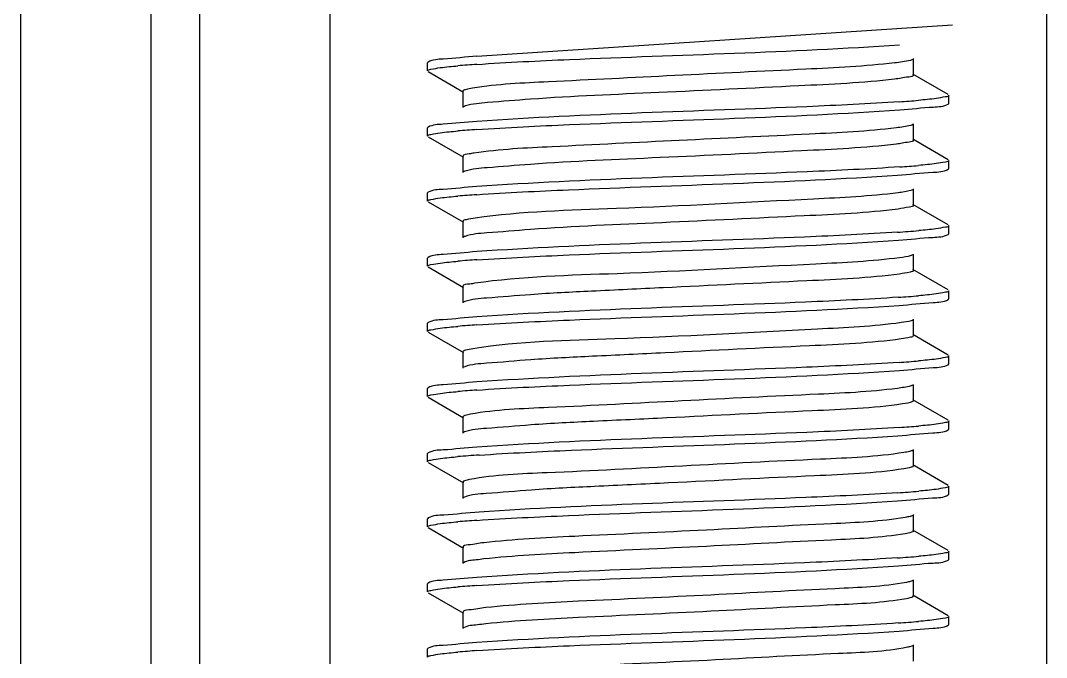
# Model space of a CAD drawing. Extents: x 27938 to 1507990, y 110129 to 923079.
# Drawn here: x 646801.2 to 647176.2, y 345441.2 to 345674 of the extents above; entities that cross this region are included whole.
import ezdxf

# ---------------------------------------------------------------- set-up
doc = ezdxf.new("R2010")
doc.units = 0
doc.header["$LTSCALE"] = 1000
doc.header["$MEASUREMENT"] = 0

msp = doc.modelspace()

# ---------------------------------------------------------------- linework, layer by layer
at = {"linetype": 'Continuous'}
for p, q in [((646801.17, 346328.15), (646801.17, 341587.12)), ((646848.79, 346328.15), (646848.79, 341587.12)), ((646866.65, 346328.15), (646866.65, 341587.12)), ((646914.28, 346328.15), (646914.28, 341587.12)), ((647176.22, 346328.15), (647176.22, 341587.12)), ((646967.99, 345660.98), (647141.92, 345672.41)), ((646950.22, 345658.87), (646950, 345658.61)), ((647127.61, 345654.15), (647127.61, 345660.1)), ((646950, 345655.64), (646950, 345658.61)), ((646950, 345655.64), (646950, 345658.61)), ((646950.22, 345655.38), (646963.15, 345647.89)), ((647140.28, 345646.97), (647127.35, 345654.45)), ((646962.89, 345648.19), (646962.89, 345642.24)), ((647140.5, 345643.73), (647140.5, 345646.71)), ((647140.5, 345643.73), (647140.5, 345646.71)), ((647140.28, 345643.47), (647140.5, 345643.73)), ((646950.22, 345635.06), (646950, 345634.8)), ((646950, 345631.82), (646950, 345634.8)), ((646950, 345631.82), (646950, 345634.8)), ((647127.61, 345630.33), (647127.61, 345636.29)), ((646950.22, 345631.56), (646963.15, 345624.08)), ((647140.28, 345623.15), (647127.35, 345630.64)), ((646962.89, 345624.38), (646962.89, 345618.43)), ((647140.5, 345619.92), (647140.5, 345622.89)), ((647140.5, 345619.92), (647140.5, 345622.89)), ((647140.28, 345619.66), (647140.5, 345619.92)), ((646950.22, 345611.25), (646950, 345610.99)), ((646950, 345608.01), (646950, 345610.99)), ((646950, 345608.01), (646950, 345610.99)), ((647127.61, 345606.52), (647127.61, 345612.48)), ((646950.22, 345607.75), (646963.15, 345600.27)), ((647140.28, 345599.34), (647127.35, 345606.82)), ((646962.89, 345600.57), (646962.89, 345594.62)), ((647140.5, 345596.1), (647140.5, 345599.08)), ((647140.5, 345596.1), (647140.5, 345599.08)), ((647140.28, 345595.84), (647140.5, 345596.1)), ((647127.61, 345582.71), (647127.61, 345588.66)), ((646950.22, 345587.44), (646950, 345587.17)), ((646950, 345584.2), (646950, 345587.17)), ((646950, 345584.2), (646950, 345587.17)), ((646950.22, 345583.94), (646963.15, 345576.45)), ((647140.28, 345575.53), (647127.35, 345583.01)), ((646962.89, 345576.76), (646962.89, 345570.8)), ((647140.5, 345572.29), (647140.5, 345575.27)), ((646963.59, 345571.3), (646963.15, 345571.1)), ((647140.28, 345572.03), (647140.5, 345572.29)), ((646950.22, 345563.62), (646950, 345563.36)), ((646950, 345560.38), (646950, 345563.36)), ((646950, 345560.38), (646950, 345563.36)), ((647127.61, 345558.9), (647127.61, 345564.85)), ((646950.22, 345560.12), (646963.15, 345552.64)), ((647140.28, 345551.72), (647127.35, 345559.2)), ((646962.89, 345552.94), (646962.89, 345546.99)), ((647140.5, 345548.48), (647140.5, 345551.46)), ((647140.5, 345548.48), (647140.5, 345551.46)), ((646963.54, 345547.47), (646963.15, 345547.29)), ((647140.28, 345548.22), (647140.5, 345548.48)), ((646950.22, 345539.81), (646950, 345539.55)), ((646950, 345536.57), (646950, 345539.55)), ((646950, 345536.57), (646950, 345539.55)), ((647127.61, 345535.08), (647127.61, 345541.04)), ((646950.22, 345536.31), (646963.15, 345528.83)), ((647140.28, 345527.9), (647127.35, 345535.39)), ((646962.89, 345529.13), (646962.89, 345523.18)), ((647140.5, 345524.67), (647140.5, 345527.64)), ((647140.5, 345524.67), (647140.5, 345527.64)), ((647140.28, 345524.4), (647140.5, 345524.67)), ((646963.5, 345523.64), (646963.15, 345523.48)), ((647127.61, 345511.27), (647127.61, 345517.22)), ((646950.22, 345516), (646950, 345515.74)), ((646950, 345512.76), (646950, 345515.74)), ((646950, 345512.76), (646950, 345515.74)), ((646950.22, 345512.5), (646963.15, 345505.02)), ((647140.28, 345504.09), (647127.35, 345511.57)), ((646962.89, 345505.32), (646962.89, 345499.36)), ((647140.5, 345500.85), (647140.5, 345503.83)), ((647140.5, 345500.85), (647140.5, 345503.83)), ((646963.46, 345499.81), (646963.15, 345499.67)), ((647140.28, 345500.59), (647140.5, 345500.85)), ((646950.22, 345492.18), (646950, 345491.92)), ((646950, 345488.95), (646950, 345491.92)), ((646950, 345488.95), (646950, 345491.92)), ((647127.61, 345487.46), (647127.61, 345493.41)), ((646950.22, 345488.69), (646963.15, 345481.2)), ((647140.28, 345480.28), (647127.35, 345487.76)), ((646962.89, 345481.5), (646962.89, 345475.55)), ((647140.5, 345477.04), (647140.5, 345480.02)), ((647140.5, 345477.04), (647140.5, 345480.02)), ((647140.28, 345476.78), (647140.5, 345477.04)), ((646950.22, 345468.37), (646950, 345468.11)), ((646950, 345465.13), (646950, 345468.11)), ((646950, 345465.13), (646950, 345468.11)), ((647127.61, 345463.65), (647127.61, 345469.6)), ((646950.22, 345464.87), (646963.15, 345457.39)), ((647140.28, 345456.46), (647127.35, 345463.95)), ((646962.89, 345457.69), (646962.89, 345451.74)), ((647140.28, 345452.97), (647140.5, 345453.23)), ((647140.5, 345453.23), (647140.5, 345456.2)), ((647140.5, 345453.23), (647140.5, 345456.2)), ((647127.61, 345439.83), (647127.61, 345445.79)), ((646950.22, 345444.56), (646950, 345444.3)), ((646950, 345441.32), (646950, 345444.3)), ((646950, 345441.32), (646950, 345444.3))]:
    msp.add_line(p, q, dxfattribs=at)
for centre, radius, start, end in [((646995.36, 345249.17), 409.75, 93.8309, 94.8034), ((647095.15, 346052.92), 409.49, 273.831, 274.805), ((646995.28, 345226.47), 408.64, 93.8384, 94.8035), ((647095.27, 346027.71), 408.1, 273.8416, 274.804), ((646995.28, 345202.58), 408.71, 93.8379, 94.8036), ((647094.19, 346017.39), 421.63, 273.7501, 274.8057), ((646995.38, 345177.58), 409.9, 93.83, 94.8034), ((647094.6, 345988.41), 416.44, 273.7834, 274.8062), ((646995.4, 345153.49), 410.18, 93.8281, 94.8033), ((647094.93, 345960.48), 412.32, 273.8111, 274.8058), ((646995.37, 345130.08), 409.77, 93.8308, 94.8034), ((647095.15, 345933.92), 409.56, 273.8305, 274.805), ((646996.4, 345093.27), 422.82, 93.743, 94.805), ((647094.31, 345920.63), 420.12, 273.7591, 274.8063), ((646995.28, 345083.57), 408.65, 93.8383, 94.8036), ((647094.18, 345898.51), 421.81, 273.7489, 274.8056), ((646995.37, 345058.53), 409.88, 93.8301, 94.8034), ((647094.59, 345869.5), 416.6, 273.7824, 274.8062), ((646995.4, 345034.42), 410.18, 93.8281, 94.8033)]:
    msp.add_arc(centre, radius, start, end, dxfattribs=at)
for points, knots in [([(646967.99, 345658), (646979.26, 345658.77), (647030.77, 345661.25), (647082.34, 345662.44), (647122.51, 345665.18)], [0, 0, 0, 0, 0.219207, 1, 1, 1, 1]), ([(646968.01, 345660.98), (646963.9, 345660.7), (646958.12, 345659.9), (646951.83, 345659.8), (646950.23, 345658.87)], [0, 0, 0, 0, 0.690341, 1, 1, 1, 1]), ([(647127.35, 345659.8), (647127.09, 345659.65), (647124.9, 345658.98), (647122.65, 345658.76), (647120.7, 345658.54)], [0, 0, 0, 0, 0.130925, 1, 1, 1, 1]), ([(646950, 345655.64), (646950, 345656.07), (646952.29, 345656.35), (646953.44, 345656.67), (646954.6, 345656.82)], [0, 0, 0, 0, 0.271512, 1, 1, 1, 1]), ([(647120.7, 345658.54), (647109.92, 345657.3), (647083.1, 345655.95), (647040.91, 345654), (647000.32, 345651.85), (646975.58, 345650.77), (646966.4, 345649.31)], [0, 0, 0, 0, 0.210492, 0.520764, 0.819615, 1, 1, 1, 1]), ([(647120.7, 345652.58), (647109.08, 345651.25), (647080.29, 345649.9), (647035.94, 345647.67), (646997.91, 345646.18), (646974.45, 345644.21), (646966.43, 345643.61), (646963.82, 345642.81)], [0, 0, 0, 0, 0.223118, 0.549331, 0.848052, 0.947905, 1, 1, 1, 1]), ([(647127.61, 345654.15), (647127.62, 345653.51), (647124.1, 345653.28), (647122.43, 345652.78), (647120.7, 345652.58)], [0, 0, 0, 0, 0.268344, 1, 1, 1, 1]), ([(646966.4, 345649.31), (646965.52, 345649.17), (646964.57, 345648.94), (646962.89, 345648.54), (646962.89, 345648.19)], [0, 0, 0, 0, 0.719855, 1, 1, 1, 1]), ([(647122.51, 345644.34), (647111.24, 345643.57), (647059.73, 345641.09), (647008.15, 345639.9), (646967.99, 345637.17)], [0, 0, 0, 0, 0.219225, 1, 1, 1, 1]), ([(647140.5, 345646.71), (647140.5, 345646.28), (647138.23, 345645.99), (647137.08, 345645.68), (647135.94, 345645.53)], [0, 0, 0, 0, 0.27162, 1, 1, 1, 1]), ([(646963.82, 345642.81), (646963.69, 345642.77), (646963.46, 345642.69), (646963.24, 345642.6), (646963.15, 345642.54)], [0, 0, 0, 0, 0.565422, 1, 1, 1, 1]), ([(646967.92, 345634.19), (646979.21, 345634.96), (647030.77, 345637.44), (647082.39, 345638.63), (647122.61, 345641.37)], [0, 0, 0, 0, 0.219144, 1, 1, 1, 1]), ([(647122.61, 345641.37), (647126.7, 345641.65), (647132.43, 345642.44), (647138.68, 345642.55), (647140.27, 345643.47)], [0, 0, 0, 0, 0.690204, 1, 1, 1, 1]), ([(646967.99, 345637.17), (646963.88, 345636.89), (646958.11, 345636.09), (646951.83, 345635.98), (646950.23, 345635.06)], [0, 0, 0, 0, 0.690315, 1, 1, 1, 1]), ([(646950, 345631.82), (646950, 345632.26), (646952.28, 345632.54), (646953.43, 345632.85), (646954.58, 345633)], [0, 0, 0, 0, 0.271571, 1, 1, 1, 1]), ([(647121.34, 345634.8), (647110.83, 345633.53), (647084.33, 345632.22), (647042.37, 345630.24), (647001.47, 345628.13), (646976.36, 345626.98), (646966.9, 345625.57)], [0, 0, 0, 0, 0.205418, 0.513768, 0.814544, 1, 1, 1, 1]), ([(647127.35, 345635.99), (647127.11, 345635.85), (647125.14, 345635.22), (647123.1, 345635.01), (647121.34, 345634.8)], [0, 0, 0, 0, 0.133703, 1, 1, 1, 1]), ([(647121.34, 345628.85), (647109.83, 345627.46), (647080.99, 345626.14), (647036.42, 345623.87), (646998.01, 345622.4), (646974.37, 345620.38), (646966.31, 345619.8), (646963.73, 345618.97)], [0, 0, 0, 0, 0.220204, 0.547586, 0.848383, 0.94851, 1, 1, 1, 1]), ([(647127.61, 345630.33), (647127.61, 345629.75), (647124.45, 345629.48), (647122.91, 345629.04), (647121.34, 345628.85)], [0, 0, 0, 0, 0.269649, 1, 1, 1, 1]), ([(646966.9, 345625.57), (646966.31, 345625.48), (646965.18, 345625.16), (646962.89, 345625.19), (646962.89, 345624.38)], [0, 0, 0, 0, 0.421018, 1, 1, 1, 1]), ([(647140.5, 345622.89), (647140.5, 345622.46), (647138.23, 345622.18), (647137.08, 345621.86), (647135.94, 345621.72)], [0, 0, 0, 0, 0.271621, 1, 1, 1, 1]), ([(646963.73, 345618.97), (646963.62, 345618.93), (646963.42, 345618.86), (646963.23, 345618.78), (646963.15, 345618.73)], [0, 0, 0, 0, 0.559972, 1, 1, 1, 1]), ([(647122.61, 345620.53), (647111.33, 345619.76), (647059.76, 345617.28), (647008.14, 345616.09), (646967.92, 345613.35)], [0, 0, 0, 0, 0.219059, 1, 1, 1, 1]), ([(647121.77, 345617.5), (647126.05, 345617.79), (647132.06, 345618.62), (647138.61, 345618.7), (647140.27, 345619.66)], [0, 0, 0, 0, 0.691064, 1, 1, 1, 1]), ([(646967.92, 345610.37), (646979.11, 345611.14), (647030.39, 345613.61), (647081.73, 345614.82), (647121.77, 345617.5)], [0, 0, 0, 0, 0.218315, 1, 1, 1, 1]), ([(646967.92, 345613.35), (646963.83, 345613.07), (646958.08, 345612.28), (646951.82, 345612.17), (646950.23, 345611.25)], [0, 0, 0, 0, 0.690246, 1, 1, 1, 1]), ([(647121.96, 345611.06), (647111.7, 345609.77), (647077.33, 345608.13), (647025.88, 345605.22), (646984.5, 345604.23), (646967.42, 345601.83)], [0, 0, 0, 0, 0.200359, 0.665926, 1, 1, 1, 1]), ([(647127.35, 345612.17), (647127.13, 345612.05), (647125.37, 345611.47), (647123.54, 345611.26), (647121.96, 345611.06)], [0, 0, 0, 0, 0.136714, 1, 1, 1, 1]), ([(646950, 345608.01), (646950, 345608.44), (646952.28, 345608.73), (646953.43, 345609.04), (646954.58, 345609.19)], [0, 0, 0, 0, 0.271569, 1, 1, 1, 1]), ([(647127.61, 345606.52), (647127.61, 345605.99), (647124.79, 345605.68), (647123.38, 345605.29), (647121.96, 345605.11)], [0, 0, 0, 0, 0.271205, 1, 1, 1, 1]), ([(647121.96, 345605.11), (647110.57, 345603.67), (647081.7, 345602.39), (647036.94, 345600.06), (646998.15, 345598.62), (646974.32, 345596.54), (646966.21, 345596), (646963.66, 345595.13)], [0, 0, 0, 0, 0.217121, 0.545559, 0.848485, 0.948981, 1, 1, 1, 1]), ([(646967.42, 345601.83), (646966.28, 345601.67), (646965.11, 345601.37), (646962.89, 345601), (646962.89, 345600.57)], [0, 0, 0, 0, 0.725085, 1, 1, 1, 1]), ([(647140.5, 345599.08), (647140.5, 345598.64), (647138.17, 345598.36), (647136.99, 345598.04), (647135.81, 345597.89)], [0, 0, 0, 0, 0.271165, 1, 1, 1, 1]), ([(646963.66, 345595.13), (646963.56, 345595.1), (646963.39, 345595.04), (646963.22, 345594.96), (646963.15, 345594.92)], [0, 0, 0, 0, 0.555073, 1, 1, 1, 1]), ([(647121.77, 345596.66), (647110.44, 345595.91), (647059.16, 345593.45), (647007.82, 345592.26), (646967.92, 345589.54)], [0, 0, 0, 0, 0.221032, 1, 1, 1, 1]), ([(647122.08, 345593.71), (647126.29, 345593.99), (647132.2, 345594.81), (647138.63, 345594.9), (647140.27, 345595.84)], [0, 0, 0, 0, 0.69076, 1, 1, 1, 1]), ([(646968, 345586.57), (646979.22, 345587.33), (647030.58, 345589.8), (647082, 345591.01), (647122.08, 345593.71)], [0, 0, 0, 0, 0.218794, 1, 1, 1, 1]), ([(646967.92, 345589.54), (646963.83, 345589.26), (646958.08, 345588.46), (646951.82, 345588.35), (646950.23, 345587.44)], [0, 0, 0, 0, 0.690251, 1, 1, 1, 1]), ([(647127.35, 345588.36), (647127.15, 345588.25), (647125.59, 345587.71), (647123.95, 345587.51), (647122.55, 345587.33)], [0, 0, 0, 0, 0.139964, 1, 1, 1, 1]), ([(646950, 345584.2), (646950, 345584.63), (646952.29, 345584.92), (646953.44, 345585.23), (646954.6, 345585.38)], [0, 0, 0, 0, 0.271503, 1, 1, 1, 1]), ([(647122.55, 345587.33), (647112.41, 345585.98), (647077.92, 345584.38), (647026.24, 345581.39), (646984.48, 345580.46), (646967.26, 345578)], [0, 0, 0, 0, 0.197233, 0.664604, 1, 1, 1, 1]), ([(647122.55, 345581.37), (647111.29, 345579.87), (647082.42, 345578.61), (647044.88, 345576.75), (647011.24, 345575.14), (646989.65, 345574.1), (646974.3, 345572.7), (646966.13, 345572.19), (646963.59, 345571.3)], [0, 0, 0, 0, 0.213883, 0.543283, 0.707942, 0.848388, 0.949336, 1, 1, 1, 1]), ([(647127.61, 345582.71), (647127.61, 345582.23), (647125.1, 345581.89), (647123.82, 345581.54), (647122.55, 345581.37)], [0, 0, 0, 0, 0.272967, 1, 1, 1, 1]), ([(646967.26, 345578), (646966.63, 345577.91), (646965.39, 345577.55), (646962.89, 345577.64), (646962.89, 345576.76)], [0, 0, 0, 0, 0.42179, 1, 1, 1, 1]), ([(647122.08, 345572.87), (647110.78, 345572.11), (647059.42, 345569.64), (647008, 345568.45), (646968, 345565.73)], [0, 0, 0, 0, 0.220239, 1, 1, 1, 1]), ([(647140.5, 345575.27), (647140.5, 345574.83), (647138.2, 345574.55), (647137.04, 345574.23), (647135.88, 345574.08)], [0, 0, 0, 0, 0.27139, 1, 1, 1, 1]), ([(646968.01, 345562.75), (646979.27, 345563.52), (647030.71, 345566), (647082.21, 345567.19), (647122.33, 345569.91)], [0, 0, 0, 0, 0.219088, 1, 1, 1, 1]), ([(647122.33, 345569.91), (647126.49, 345570.19), (647132.31, 345571), (647138.65, 345571.1), (647140.27, 345572.03)], [0, 0, 0, 0, 0.690501, 1, 1, 1, 1]), ([(646968, 345565.73), (646963.88, 345565.45), (646958.12, 345564.65), (646951.83, 345564.54), (646950.23, 345563.62)], [0, 0, 0, 0, 0.690324, 1, 1, 1, 1]), ([(646950, 345560.38), (646950, 345560.82), (646952.29, 345561.1), (646953.45, 345561.42), (646954.6, 345561.57)], [0, 0, 0, 0, 0.27149, 1, 1, 1, 1]), ([(647123.11, 345563.59), (647112.96, 345562.16), (647077.97, 345560.63), (647025.88, 345557.43), (646983.64, 345556.77), (646966.5, 345554.07)], [0, 0, 0, 0, 0.195888, 0.668212, 1, 1, 1, 1]), ([(647127.35, 345564.55), (647127.17, 345564.44), (647125.79, 345563.95), (647124.34, 345563.76), (647123.11, 345563.59)], [0, 0, 0, 0, 0.143518, 1, 1, 1, 1]), ([(647123.11, 345557.64), (647111.99, 345556.07), (647083.13, 345554.87), (647045.52, 345552.96), (647011.59, 345551.34), (646989.77, 345550.3), (646974.29, 345548.87), (646966.07, 345548.39), (646963.54, 345547.47)], [0, 0, 0, 0, 0.210506, 0.540786, 0.706621, 0.84812, 0.949594, 1, 1, 1, 1]), ([(647127.61, 345558.9), (647127.61, 345558.46), (647125.4, 345558.1), (647124.24, 345557.8), (647123.11, 345557.64)], [0, 0, 0, 0, 0.275042, 1, 1, 1, 1]), ([(646966.5, 345554.07), (646965.59, 345553.93), (646964.62, 345553.69), (646962.89, 345553.3), (646962.89, 345552.94)], [0, 0, 0, 0, 0.720573, 1, 1, 1, 1]), ([(647140.5, 345551.46), (647140.5, 345551.02), (647138.22, 345550.74), (647137.07, 345550.42), (647135.92, 345550.27)], [0, 0, 0, 0, 0.271542, 1, 1, 1, 1]), ([(647122.33, 345549.08), (647111.05, 345548.31), (647059.61, 345545.84), (647008.11, 345544.64), (646968.01, 345541.92)], [0, 0, 0, 0, 0.219626, 1, 1, 1, 1]), ([(647122.51, 345546.11), (647126.62, 345546.39), (647132.39, 345547.19), (647138.67, 345547.3), (647140.27, 345548.22)], [0, 0, 0, 0, 0.690315, 1, 1, 1, 1]), ([(646967.99, 345538.94), (646979.27, 345539.71), (647030.77, 345542.19), (647082.34, 345543.38), (647122.51, 345546.11)], [0, 0, 0, 0, 0.219207, 1, 1, 1, 1]), ([(646968.01, 345541.92), (646963.9, 345541.64), (646958.12, 345540.84), (646951.83, 345540.73), (646950.23, 345539.81)], [0, 0, 0, 0, 0.690341, 1, 1, 1, 1]), ([(647123.63, 345539.85), (647113.45, 345538.33), (647086.52, 345537.17), (647043.37, 345535.04), (647001.02, 345532.73), (646975.06, 345531.8), (646965.66, 345530.12)], [0, 0, 0, 0, 0.195054, 0.509751, 0.81902, 1, 1, 1, 1]), ([(647127.35, 345540.74), (647126.95, 345540.5), (647125.68, 345540.2), (647124.44, 345539.97), (647123.63, 345539.85)], [0, 0, 0, 0, 0.361946, 1, 1, 1, 1]), ([(646950, 345536.57), (646950, 345537.01), (646952.29, 345537.29), (646953.44, 345537.6), (646954.6, 345537.75)], [0, 0, 0, 0, 0.271511, 1, 1, 1, 1]), ([(647127.61, 345535.08), (647127.61, 345534.95), (647126.24, 345534.01), (647124.89, 345534.09), (647123.63, 345533.9)], [0, 0, 0, 0, 0.092175, 1, 1, 1, 1]), ([(647123.63, 345533.9), (647112.68, 345532.26), (647083.84, 345531.13), (647046.19, 345529.17), (647011.96, 345527.55), (646989.91, 345526.51), (646974.31, 345525.04), (646966.01, 345524.59), (646963.5, 345523.64)], [0, 0, 0, 0, 0.207, 0.538089, 0.705109, 0.8477, 0.949766, 1, 1, 1, 1]), ([(646965.66, 345530.12), (646964.96, 345529.99), (646964.18, 345529.81), (646962.89, 345529.41), (646962.89, 345529.13)], [0, 0, 0, 0, 0.714305, 1, 1, 1, 1]), ([(647140.5, 345527.64), (647140.5, 345527.21), (647138.23, 345526.92), (647137.08, 345526.61), (647135.94, 345526.46)], [0, 0, 0, 0, 0.271618, 1, 1, 1, 1]), ([(647122.51, 345525.27), (647111.23, 345524.51), (647059.72, 345522.03), (647008.15, 345520.84), (646967.99, 345518.1)], [0, 0, 0, 0, 0.219234, 1, 1, 1, 1]), ([(647121.85, 345522.25), (647126.12, 345522.54), (647132.09, 345523.37), (647138.61, 345523.45), (647140.27, 345524.4)], [0, 0, 0, 0, 0.690986, 1, 1, 1, 1]), ([(646968.8, 345515.18), (646980.03, 345515.93), (647031.05, 345518.38), (647082.13, 345519.59), (647121.85, 345522.25)], [0, 0, 0, 0, 0.220435, 1, 1, 1, 1]), ([(646967.99, 345518.1), (646963.88, 345517.82), (646958.11, 345517.03), (646951.83, 345516.92), (646950.23, 345516)], [0, 0, 0, 0, 0.690316, 1, 1, 1, 1]), ([(647127.35, 345516.92), (647126.99, 345516.72), (647125.9, 345516.43), (647124.82, 345516.23), (647124.12, 345516.12)], [0, 0, 0, 0, 0.367593, 1, 1, 1, 1]), ([(646950, 345512.76), (646950, 345513.2), (646952.35, 345513.48), (646953.53, 345513.8), (646954.71, 345513.96)], [0, 0, 0, 0, 0.271089, 1, 1, 1, 1]), ([(647124.12, 345516.12), (647114.03, 345514.5), (647086.95, 345513.42), (647043.48, 345511.24), (647000.78, 345508.84), (646974.63, 345508.02), (646965.3, 345506.24)], [0, 0, 0, 0, 0.192604, 0.509424, 0.820982, 1, 1, 1, 1]), ([(647124.12, 345510.16), (647113.34, 345508.44), (647084.54, 345507.39), (647046.86, 345505.38), (647012.36, 345503.75), (646990.07, 345502.72), (646974.34, 345501.22), (646965.97, 345500.79), (646963.46, 345499.81)], [0, 0, 0, 0, 0.203373, 0.535211, 0.703427, 0.847147, 0.949865, 1, 1, 1, 1]), ([(647127.61, 345511.27), (647127.61, 345510.92), (647125.94, 345510.53), (647125, 345510.3), (647124.12, 345510.16)], [0, 0, 0, 0, 0.280331, 1, 1, 1, 1]), ([(646965.3, 345506.24), (646964.69, 345506.12), (646963.99, 345505.96), (646962.89, 345505.57), (646962.89, 345505.32)], [0, 0, 0, 0, 0.710691, 1, 1, 1, 1]), ([(647121.85, 345501.42), (647110.65, 345500.67), (647059.63, 345498.22), (647008.55, 345497), (646968.8, 345494.35)], [0, 0, 0, 0, 0.219935, 1, 1, 1, 1]), ([(647140.5, 345503.83), (647140.5, 345503.39), (647138.18, 345503.11), (647137.01, 345502.79), (647135.84, 345502.64)], [0, 0, 0, 0, 0.271257, 1, 1, 1, 1]), ([(646967.92, 345491.31), (646979.1, 345492.07), (647030.38, 345494.54), (647081.72, 345495.76), (647121.76, 345498.43)], [0, 0, 0, 0, 0.218297, 1, 1, 1, 1]), ([(647121.76, 345498.43), (647126.05, 345498.72), (647132.05, 345499.55), (647138.61, 345499.63), (647140.27, 345500.59)], [0, 0, 0, 0, 0.691075, 1, 1, 1, 1]), ([(646968.8, 345494.35), (646964.5, 345494.06), (646958.47, 345493.22), (646951.9, 345493.14), (646950.23, 345492.18)], [0, 0, 0, 0, 0.691141, 1, 1, 1, 1]), ([(646950, 345488.95), (646950, 345489.38), (646952.28, 345489.66), (646953.43, 345489.98), (646954.58, 345490.13)], [0, 0, 0, 0, 0.271572, 1, 1, 1, 1]), ([(647124.58, 345492.38), (647115.71, 345490.86), (647091.37, 345489.86), (647051.13, 345487.65), (647008.72, 345485.73), (646981.56, 345484.36), (646970.52, 345483.15)], [0, 0, 0, 0, 0.175014, 0.471824, 0.784132, 1, 1, 1, 1]), ([(647127.35, 345493.11), (647127.04, 345492.93), (647126.1, 345492.67), (647125.17, 345492.48), (647124.58, 345492.38)], [0, 0, 0, 0, 0.373885, 1, 1, 1, 1]), ([(647124.58, 345486.43), (647115.71, 345484.91), (647091.37, 345483.91), (647051.13, 345481.7), (647008.72, 345479.78), (646981.56, 345478.4), (646970.52, 345477.2)], [0, 0, 0, 0, 0.175014, 0.471824, 0.784132, 1, 1, 1, 1]), ([(647127.61, 345487.46), (647127.61, 345487.15), (647126.19, 345486.76), (647125.35, 345486.56), (647124.58, 345486.43)], [0, 0, 0, 0, 0.283723, 1, 1, 1, 1]), ([(646970.52, 345483.15), (646968.61, 345482.94), (646966.79, 345482.38), (646962.88, 345482.2), (646962.89, 345481.5)], [0, 0, 0, 0, 0.732819, 1, 1, 1, 1]), ([(647140.5, 345480.02), (647140.5, 345479.58), (647138.16, 345479.3), (647136.99, 345478.97), (647135.81, 345478.82)], [0, 0, 0, 0, 0.271157, 1, 1, 1, 1]), ([(646970.52, 345477.2), (646969.6, 345477.1), (646967.15, 345476.73), (646964.51, 345476.64), (646963.15, 345475.85)], [0, 0, 0, 0, 0.371801, 1, 1, 1, 1]), ([(647121.76, 345477.6), (647110.43, 345476.84), (647059.16, 345474.38), (647007.81, 345473.19), (646967.92, 345470.47)], [0, 0, 0, 0, 0.22106, 1, 1, 1, 1]), ([(647122.07, 345474.64), (647126.29, 345474.93), (647132.19, 345475.74), (647138.63, 345475.84), (647140.27, 345476.78)], [0, 0, 0, 0, 0.69077, 1, 1, 1, 1]), ([(646967.99, 345467.5), (646979.22, 345468.26), (647030.58, 345470.74), (647081.99, 345471.95), (647122.07, 345474.64)], [0, 0, 0, 0, 0.218782, 1, 1, 1, 1]), ([(646967.92, 345470.47), (646963.83, 345470.19), (646958.08, 345469.4), (646951.82, 345469.29), (646950.23, 345468.37)], [0, 0, 0, 0, 0.690248, 1, 1, 1, 1]), ([(647125.01, 345468.64), (647116.43, 345467.06), (647092.47, 345466.15), (647052.59, 345463.88), (647009.99, 345462), (646982.52, 345460.6), (646971.23, 345459.41)], [0, 0, 0, 0, 0.169916, 0.464788, 0.779028, 1, 1, 1, 1]), ([(647127.35, 345469.3), (647127.08, 345469.14), (647126.29, 345468.9), (647125.51, 345468.74), (647125.01, 345468.64)], [0, 0, 0, 0, 0.380929, 1, 1, 1, 1]), ([(646950, 345465.13), (646950, 345465.57), (646952.29, 345465.85), (646953.44, 345466.17), (646954.6, 345466.32)], [0, 0, 0, 0, 0.271504, 1, 1, 1, 1]), ([(647125.01, 345462.69), (647116.43, 345461.11), (647092.47, 345460.2), (647052.59, 345457.93), (647009.99, 345456.04), (646982.52, 345454.64), (646971.23, 345453.46)], [0, 0, 0, 0, 0.169916, 0.464788, 0.779028, 1, 1, 1, 1]), ([(647127.61, 345463.65), (647127.61, 345463.38), (647126.41, 345462.98), (647125.67, 345462.81), (647125.01, 345462.69)], [0, 0, 0, 0, 0.287813, 1, 1, 1, 1]), ([(646971.23, 345459.41), (646969.15, 345459.19), (646967.17, 345458.57), (646962.88, 345458.45), (646962.89, 345457.69)], [0, 0, 0, 0, 0.733736, 1, 1, 1, 1]), ([(646971.23, 345453.46), (646970.21, 345453.35), (646967.54, 345452.96), (646964.63, 345452.9), (646963.15, 345452.04)], [0, 0, 0, 0, 0.373853, 1, 1, 1, 1]), ([(647122.07, 345453.81), (647110.77, 345453.05), (647059.41, 345450.58), (647007.99, 345449.39), (646967.99, 345446.67)], [0, 0, 0, 0, 0.220263, 1, 1, 1, 1]), ([(647122.33, 345450.85), (647126.48, 345451.13), (647132.31, 345451.94), (647138.65, 345452.04), (647140.27, 345452.97)], [0, 0, 0, 0, 0.690508, 1, 1, 1, 1]), ([(647140.5, 345456.2), (647140.5, 345455.77), (647138.2, 345455.48), (647137.04, 345455.17), (647135.88, 345455.02)], [0, 0, 0, 0, 0.271384, 1, 1, 1, 1]), ([(646968.01, 345443.69), (646979.27, 345444.46), (647030.71, 345446.93), (647082.21, 345448.13), (647122.33, 345450.85)], [0, 0, 0, 0, 0.219081, 1, 1, 1, 1]), ([(646967.99, 345446.67), (646963.88, 345446.39), (646958.11, 345445.59), (646951.83, 345445.48), (646950.23, 345444.56)], [0, 0, 0, 0, 0.690323, 1, 1, 1, 1]), ([(647127.35, 345445.48), (647127.12, 345445.35), (647126.47, 345445.14), (647125.81, 345444.99), (647125.41, 345444.91)], [0, 0, 0, 0, 0.388853, 1, 1, 1, 1]), ([(646950, 345441.32), (646950, 345441.75), (646952.29, 345442.04), (646953.45, 345442.35), (646954.6, 345442.5)], [0, 0, 0, 0, 0.271489, 1, 1, 1, 1]), ([(647125.41, 345444.91), (647117.13, 345443.25), (647093.55, 345442.45), (647054.04, 345440.11), (647011.27, 345438.26), (646983.5, 345436.84), (646971.97, 345435.68)], [0, 0, 0, 0, 0.164798, 0.457724, 0.773903, 1, 1, 1, 1])]:
    msp.add_open_spline(points, degree=3, knots=knots, dxfattribs=at)
for points in [[(646954.6, 345656.82), (646956.74, 345657.1), (646958.9, 345657.3), (646961.05, 345657.48)], [(647135.94, 345645.53), (647133.78, 345645.25), (647131.62, 345645.05), (647129.45, 345644.86)], [(646954.58, 345633), (646956.73, 345633.28), (646958.89, 345633.48), (646961.06, 345633.67)], [(647135.94, 345621.72), (647133.78, 345621.43), (647131.61, 345621.23), (647129.44, 345621.05)], [(646954.58, 345609.19), (646956.73, 345609.47), (646958.89, 345609.67), (646961.06, 345609.85)], [(647135.81, 345597.89), (647133.72, 345597.62), (647131.62, 345597.42), (647129.51, 345597.24)], [(646954.6, 345585.38), (646956.74, 345585.66), (646958.9, 345585.86), (646961.05, 345586.04)], [(647135.88, 345574.08), (647133.76, 345573.81), (647131.62, 345573.61), (647129.49, 345573.43)], [(646954.6, 345561.57), (646956.75, 345561.85), (646958.9, 345562.05), (646961.05, 345562.23)], [(647135.92, 345550.27), (647133.78, 345550), (647131.62, 345549.8), (647129.47, 345549.61)], [(646954.6, 345537.75), (646956.74, 345538.03), (646958.9, 345538.23), (646961.05, 345538.42)], [(647135.94, 345526.46), (647133.78, 345526.18), (647131.62, 345525.98), (647129.46, 345525.8)], [(646954.71, 345513.96), (646956.79, 345514.22), (646958.89, 345514.42), (646960.98, 345514.6)], [(647135.84, 345502.64), (647133.74, 345502.37), (647131.62, 345502.17), (647129.51, 345501.99)], [(646954.58, 345490.13), (646956.73, 345490.41), (646958.89, 345490.61), (646961.06, 345490.79)], [(647135.81, 345478.82), (647133.72, 345478.55), (647131.62, 345478.36), (647129.51, 345478.18)], [(646954.6, 345466.32), (646956.74, 345466.59), (646958.9, 345466.79), (646961.05, 345466.98)], [(647135.88, 345455.02), (647133.76, 345454.74), (647131.62, 345454.55), (647129.49, 345454.36)], [(646954.6, 345442.5), (646956.75, 345442.78), (646958.9, 345442.98), (646961.05, 345443.16)]]:
    msp.add_open_spline(points, degree=3, dxfattribs=at)

doc.saveas('drawing.dxf')
